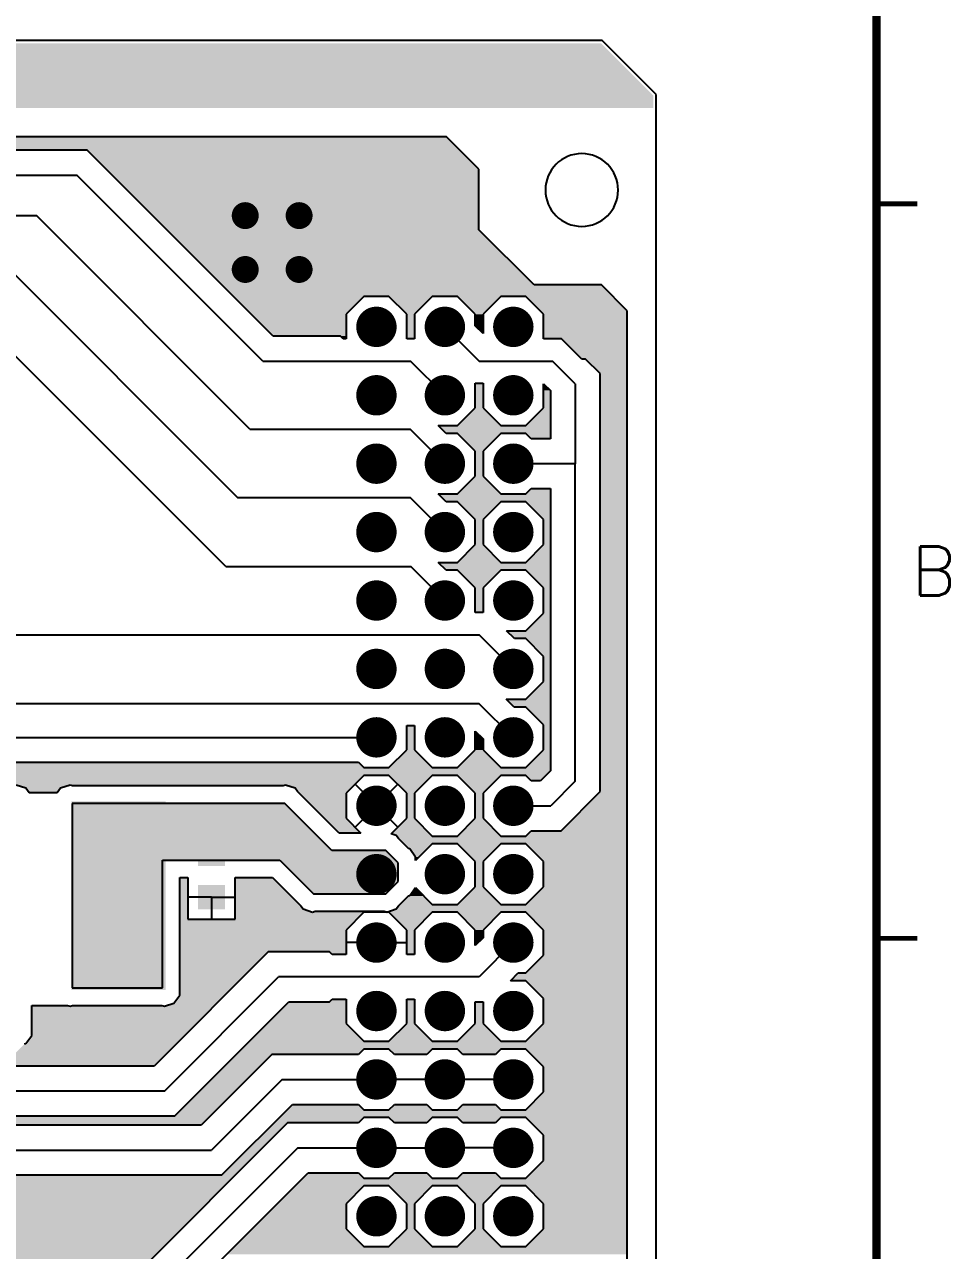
# Model space of a CAD drawing. Extents: x 295 to 953, y 10 to 290.
# Drawn here: x 829.8 to 886.4, y 175.9 to 251 of the extents above; entities that cross this region are included whole.
import ezdxf
from ezdxf.enums import TextEntityAlignment as Align

# ---------------------------------------------------------------- set-up
doc = ezdxf.new("R2010")
doc.units = 0
doc.header["$LTSCALE"] = 5
doc.header["$MEASUREMENT"] = 0
doc.layers.get('0').update_dxf_attribs({"linetype": 'CONTINUOUS', "lineweight": 25})
for name, color, linetype in [('L1-TOP_GBR', 7, 'CONTINUOUS'), ('문자', 4, 'CONTINUOUS'), ('테두리', 3, 'CONTINUOUS')]:
    doc.layers.add(name, color=color, linetype=linetype)
doc.styles.get("Standard").update_dxf_attribs({"font": 'simplex.shx'})

# ---------------------------------------------------------------- blocks, each defined once
blk = doc.blocks.new('C')
at = {"layer": '테두리'}
blk.add_line((405, 285), (405, 15), dxfattribs=at)
for points, const_width in [([(15, 285), (15, 15), (405, 15), (405, 285), (15, 285)], 0.5), ([(407.5, 240), (405, 240)], 0.3), ([(407.5, 195), (405, 195)], 0.3)]:
    blk.add_lwpolyline(points, dxfattribs=dict(at, const_width=const_width))
at = {"layer": '문자'}
blk.add_text('B', height=3, dxfattribs=at).set_placement((408.5, 217.5), align=Align.MIDDLE)

msp = doc.modelspace()

# ---------------------------------------------------------------- linework, layer by layer
for points, const_width in [([(842.903, 239.275, 1), (843.728, 239.275, 1)], 0.825), ([(846.203, 239.275, 1), (847.028, 239.275, 1)], 0.825), ([(842.903, 235.975, 1), (843.728, 235.975, 1)], 0.825), ([(846.203, 235.975, 1), (847.028, 235.975, 1)], 0.825), ([(850.732, 232.46, 1), (851.969, 232.46, 1)], 1.238), ([(854.923, 232.46, 1), (856.16, 232.46, 1)], 1.238), ([(859.114, 232.46, 1), (860.351, 232.46, 1)], 1.238), ([(850.732, 228.269, 1), (851.969, 228.269, 1)], 1.238), ([(854.923, 228.269, 1), (856.16, 228.269, 1)], 1.238), ([(859.114, 228.269, 1), (860.351, 228.269, 1)], 1.238), ([(850.732, 224.078, 1), (851.969, 224.078, 1)], 1.238), ([(854.923, 224.078, 1), (856.16, 224.078, 1)], 1.238), ([(859.114, 224.078, 1), (860.351, 224.078, 1)], 1.238), ([(850.732, 219.887, 1), (851.969, 219.887, 1)], 1.238), ([(854.923, 219.887, 1), (856.16, 219.887, 1)], 1.238), ([(859.114, 219.887, 1), (860.351, 219.887, 1)], 1.238), ([(850.732, 215.696, 1), (851.969, 215.696, 1)], 1.238), ([(854.923, 215.696, 1), (856.16, 215.696, 1)], 1.238), ([(859.114, 215.696, 1), (860.351, 215.696, 1)], 1.238), ([(850.732, 211.506, 1), (851.969, 211.506, 1)], 1.238), ([(854.923, 211.506, 1), (856.16, 211.506, 1)], 1.238), ([(859.114, 211.506, 1), (860.351, 211.506, 1)], 1.238), ([(850.732, 207.315, 1), (851.969, 207.315, 1)], 1.238), ([(854.923, 207.315, 1), (856.16, 207.315, 1)], 1.238), ([(859.114, 207.315, 1), (860.351, 207.315, 1)], 1.238), ([(850.732, 203.124, 1), (851.969, 203.124, 1)], 1.238), ([(854.923, 203.124, 1), (856.16, 203.124, 1)], 1.238), ([(859.114, 203.124, 1), (860.351, 203.124, 1)], 1.238), ([(850.732, 198.933, 1), (851.969, 198.933, 1)], 1.238), ([(854.923, 198.933, 1), (856.16, 198.933, 1)], 1.238), ([(859.114, 198.933, 1), (860.351, 198.933, 1)], 1.238), ([(850.732, 194.742, 1), (851.969, 194.742, 1)], 1.238), ([(854.923, 194.742, 1), (856.16, 194.742, 1)], 1.238), ([(859.114, 194.742, 1), (860.351, 194.742, 1)], 1.238), ([(850.732, 190.55, 1), (851.969, 190.55, 1)], 1.238), ([(854.923, 190.55, 1), (856.16, 190.55, 1)], 1.238), ([(859.114, 190.55, 1), (860.351, 190.55, 1)], 1.238), ([(850.732, 186.359, 1), (851.969, 186.359, 1)], 1.238), ([(854.923, 186.359, 1), (856.16, 186.359, 1)], 1.238), ([(859.114, 186.359, 1), (860.351, 186.359, 1)], 1.238), ([(850.732, 182.168, 1), (851.969, 182.168, 1)], 1.238), ([(854.923, 182.168, 1), (856.16, 182.168, 1)], 1.238), ([(859.114, 182.168, 1), (860.351, 182.168, 1)], 1.238), ([(850.732, 177.977, 1), (851.969, 177.977, 1)], 1.238), ([(854.923, 177.977, 1), (856.16, 177.977, 1)], 1.238), ([(859.114, 177.977, 1), (860.351, 177.977, 1)], 1.238)]:
    msp.add_lwpolyline(points, format="xyb", close=True, dxfattribs=dict(const_width=const_width))
for points in [[(838.448, 203.387), (838.448, 191.838), (832.673, 203.387), (832.673, 191.838)], [(842.078, 200.912), (842.078, 199.428), (840.428, 200.912), (840.428, 199.428)], [(842.078, 198.273), (842.078, 196.787), (840.428, 198.273), (840.428, 196.787)]]:
    msp.add_solid(points)
at = {"layer": 'L1-TOP_GBR'}
for p, q in [((865.178, 250), (505.478, 250)), ((868.478, 246.7), (865.178, 250)), ((868.478, 88.3), (868.478, 246.7)), ((868.478, 88.3), (868.478, 246.7)), ((855.639, 244.101), (520.379, 244.101)), ((857.629, 242.111), (855.639, 244.101)), ((833.635, 243.276), (553.364, 243.276)), ((845.019, 231.891), (833.635, 243.276)), ((857.629, 238.399), (857.629, 242.111)), ((553.996, 241.75), (833.003, 241.75)), ((844.388, 230.365), (833.003, 241.75)), ((557.156, 239.275), (830.528, 239.275)), ((843.604, 226.199), (830.528, 239.275)), ((861.001, 235.026), (857.629, 238.399)), ((828.053, 236.8), (842.861, 221.991)), ((842.119, 217.784), (825.578, 234.325)), ((850.582, 234.317), (849.494, 233.229)), ((852.119, 234.317), (850.582, 234.317)), ((853.207, 233.229), (852.119, 234.317)), ((854.773, 234.317), (853.685, 233.229)), ((856.31, 234.317), (854.773, 234.317)), ((857.398, 233.229), (856.31, 234.317)), ((858.964, 234.317), (857.876, 233.229)), ((860.501, 234.317), (858.964, 234.317)), ((861.589, 233.229), (860.501, 234.317)), ((865.126, 235.026), (861.001, 235.026)), ((866.704, 233.449), (865.126, 235.026)), ((849.494, 233.229), (849.494, 231.726)), ((853.207, 231.726), (853.207, 233.229)), ((853.685, 233.229), (853.685, 231.726)), ((857.398, 232.53), (857.398, 233.229)), ((857.876, 233.229), (857.876, 232.051)), ((861.589, 231.726), (861.589, 233.229)), ((866.704, 97.893), (866.704, 233.449)), ((855.542, 232.46), (857.637, 230.365)), ((857.876, 232.051), (857.398, 232.53)), ((849.143, 231.891), (845.019, 231.891)), ((849.308, 231.726), (849.143, 231.891)), ((849.494, 231.726), (849.308, 231.726)), ((853.685, 231.726), (853.207, 231.726)), ((862.689, 231.726), (861.589, 231.726)), ((863.927, 230.489), (862.689, 231.726)), ((844.388, 230.365), (848.511, 230.365)), ((848.511, 230.365), (853.446, 230.365)), ((855.542, 228.269), (853.446, 230.365)), ((857.637, 230.365), (862.125, 230.365)), ((863.528, 228.963), (862.125, 230.365)), ((864.159, 230.489), (863.927, 230.489)), ((865.054, 229.594), (864.159, 230.489)), ((865.054, 203.993), (865.054, 229.594)), ((857.398, 229.004), (857.876, 229.004)), ((857.398, 227.501), (857.398, 229.004)), ((857.876, 229.004), (857.876, 227.501)), ((861.589, 228.976), (862.001, 228.563)), ((861.589, 227.501), (861.589, 228.976)), ((862.001, 228.563), (862.001, 225.605)), ((863.528, 228.963), (863.528, 224.078)), ((856.31, 226.413), (857.398, 227.501)), ((857.876, 227.501), (858.964, 226.413)), ((860.501, 226.413), (861.589, 227.501)), ((843.604, 226.199), (848.511, 226.199)), ((848.511, 226.199), (853.421, 226.199)), ((855.542, 224.078), (853.421, 226.199)), ((855.132, 226.413), (856.31, 226.413)), ((855.611, 225.935), (855.132, 226.413)), ((858.964, 226.413), (860.501, 226.413)), ((856.31, 225.935), (855.611, 225.935)), ((857.398, 224.847), (856.31, 225.935)), ((858.964, 225.935), (857.876, 224.847)), ((860.501, 225.935), (858.964, 225.935)), ((860.831, 225.605), (860.501, 225.935)), ((862.001, 225.605), (860.831, 225.605)), ((857.398, 223.31), (857.398, 224.847)), ((857.876, 224.847), (857.876, 223.31)), ((863.528, 224.078), (859.733, 224.078)), ((863.528, 204.625), (863.528, 224.078)), ((856.31, 222.222), (857.398, 223.31)), ((857.876, 223.31), (858.964, 222.222)), ((860.501, 222.222), (860.831, 222.552)), ((860.831, 222.552), (862.001, 222.552)), ((862.001, 222.552), (862.001, 205.257)), ((848.511, 221.991), (842.861, 221.991)), ((853.438, 221.991), (848.511, 221.991)), ((855.542, 219.887), (853.438, 221.991)), ((855.132, 222.222), (856.31, 222.222)), ((855.611, 221.744), (855.132, 222.222)), ((856.31, 221.744), (855.611, 221.744)), ((857.398, 220.656), (856.31, 221.744)), ((858.964, 221.744), (857.876, 220.656)), ((858.964, 222.222), (860.501, 222.222)), ((860.501, 221.744), (858.964, 221.744)), ((861.589, 220.656), (860.501, 221.744)), ((857.398, 219.119), (857.398, 220.656)), ((857.876, 220.656), (857.876, 219.119)), ((861.589, 219.119), (861.589, 220.656)), ((856.31, 218.031), (857.398, 219.119)), ((857.876, 219.119), (858.964, 218.031)), ((860.501, 218.031), (861.589, 219.119)), ((855.132, 218.031), (856.31, 218.031)), ((855.611, 217.553), (855.132, 218.031)), ((858.964, 218.031), (860.501, 218.031)), ((842.119, 217.784), (848.511, 217.784)), ((848.511, 217.784), (853.454, 217.784)), ((855.542, 215.696), (853.454, 217.784)), ((856.31, 217.553), (855.611, 217.553)), ((857.398, 216.465), (856.31, 217.553)), ((858.964, 217.553), (857.876, 216.465)), ((860.501, 217.553), (858.964, 217.553)), ((861.589, 216.465), (860.501, 217.553)), ((857.398, 214.962), (857.398, 216.465)), ((857.876, 216.465), (857.876, 214.962)), ((861.589, 214.928), (861.589, 216.465)), ((857.876, 214.962), (857.398, 214.962)), ((860.501, 213.84), (861.589, 214.928)), ((818.879, 213.601), (848.511, 213.601)), ((848.511, 213.601), (857.637, 213.601)), ((859.733, 211.506), (857.637, 213.601)), ((859.323, 213.84), (860.501, 213.84)), ((859.802, 213.362), (859.323, 213.84)), ((860.501, 213.362), (859.802, 213.362)), ((861.589, 212.274), (860.501, 213.362)), ((861.589, 210.737), (861.589, 212.274)), ((860.501, 209.649), (861.589, 210.737)), ((859.302, 209.649), (860.501, 209.649)), ((859.787, 209.171), (859.302, 209.649)), ((818.796, 209.393), (848.511, 209.393)), ((848.511, 209.393), (857.621, 209.393)), ((859.733, 207.315), (857.621, 209.393)), ((860.501, 209.171), (859.787, 209.171)), ((861.589, 208.083), (860.501, 209.171)), ((853.207, 208.032), (853.685, 208.032)), ((853.207, 206.546), (853.207, 208.032)), ((853.685, 208.032), (853.685, 206.546)), ((861.589, 206.546), (861.589, 208.083)), ((821.453, 207.315), (851.351, 207.315)), ((857.398, 207.702), (857.876, 207.232)), ((857.398, 206.546), (857.398, 207.702)), ((852.119, 205.458), (853.207, 206.546)), ((853.685, 206.546), (854.773, 205.458)), ((856.31, 205.458), (857.398, 206.546)), ((857.876, 207.232), (857.876, 206.546)), ((857.876, 206.546), (858.964, 205.458)), ((860.501, 205.458), (861.589, 206.546)), ((822.085, 205.788), (850.252, 205.788)), ((850.252, 205.788), (850.582, 205.458)), ((850.582, 205.458), (852.119, 205.458)), ((854.773, 205.458), (856.31, 205.458)), ((858.964, 205.458), (860.501, 205.458)), ((862.001, 205.257), (861.394, 204.65)), ((829.876, 204.194), (829.29, 204.386)), ((832.59, 204.386), (832.004, 204.194)), ((832.74, 204.336), (832.59, 204.386)), ((845.64, 204.336), (832.74, 204.336)), ((845.79, 204.386), (845.64, 204.336)), ((846.376, 204.194), (845.79, 204.386)), ((850.582, 204.98), (849.494, 203.892)), ((851.351, 203.124), (850.039, 204.437)), ((852.119, 204.98), (850.582, 204.98)), ((851.351, 203.124), (852.664, 204.437)), ((853.207, 203.892), (852.119, 204.98)), ((854.773, 204.98), (853.685, 203.892)), ((856.31, 204.98), (854.773, 204.98)), ((857.398, 203.892), (856.31, 204.98)), ((858.964, 204.98), (857.876, 203.892)), ((860.501, 204.98), (858.964, 204.98)), ((860.831, 204.65), (860.501, 204.98)), ((861.394, 204.65), (860.831, 204.65)), ((863.528, 204.625), (862.026, 203.124)), ((830.074, 203.924), (829.876, 204.194)), ((831.806, 203.924), (830.074, 203.924)), ((832.004, 204.194), (831.806, 203.924)), ((846.514, 204.006), (846.376, 204.194)), ((849.07, 201.449), (846.514, 204.006)), ((849.494, 203.892), (849.494, 202.355)), ((853.207, 202.355), (853.207, 203.892)), ((853.685, 203.892), (853.685, 202.355)), ((857.398, 202.355), (857.398, 203.892)), ((857.876, 203.892), (857.876, 202.355)), ((862.658, 201.597), (865.054, 203.993)), ((832.714, 203.264), (832.714, 191.961)), ((845.739, 203.264), (832.714, 203.264)), ((848.626, 200.376), (845.739, 203.264)), ((851.351, 203.124), (850.039, 201.812)), ((851.351, 203.124), (852.664, 201.812)), ((859.733, 203.124), (862.026, 203.124)), ((849.494, 202.355), (850.4, 201.449)), ((852.258, 201.406), (853.207, 202.355)), ((853.685, 202.355), (854.773, 201.267)), ((856.31, 201.267), (857.398, 202.355)), ((857.876, 202.355), (858.964, 201.267)), ((850.4, 201.449), (849.07, 201.449)), ((852.563, 201.307), (852.258, 201.406)), ((852.702, 201.119), (852.563, 201.307)), ((854.773, 201.267), (856.31, 201.267)), ((858.964, 201.267), (860.501, 201.267)), ((860.501, 201.267), (860.831, 201.597)), ((860.831, 201.597), (862.658, 201.597)), ((853.312, 200.507), (852.702, 201.119)), ((854.773, 200.789), (853.751, 199.767)), ((856.31, 200.789), (854.773, 200.789)), ((857.398, 199.701), (856.31, 200.789)), ((858.964, 200.789), (857.876, 199.701)), ((860.501, 200.789), (858.964, 200.789)), ((861.589, 199.701), (860.501, 200.789)), ((838.241, 199.799), (845.429, 199.799)), ((838.241, 191.961), (838.241, 199.799)), ((845.429, 199.799), (847.491, 197.736)), ((851.926, 200.376), (848.626, 200.376)), ((852.679, 199.624), (851.926, 200.376)), ((853.388, 200.482), (853.312, 200.507)), ((853.751, 199.984), (853.388, 200.482)), ((853.751, 199.767), (853.751, 199.984)), ((852.679, 198.489), (852.679, 199.624)), ((857.398, 198.164), (857.398, 199.701)), ((857.876, 199.701), (857.876, 198.164)), ((861.589, 198.164), (861.589, 199.701)), ((839.314, 198.726), (839.809, 198.726)), ((839.314, 191.529), (839.314, 198.726)), ((839.809, 198.726), (839.809, 196.169)), ((842.696, 198.726), (844.985, 198.726)), ((842.696, 196.169), (842.696, 198.726)), ((844.985, 198.726), (846.717, 196.994)), ((851.926, 197.736), (852.679, 198.489)), ((841.253, 197.53), (839.809, 197.53)), ((841.253, 197.53), (841.253, 196.169)), ((841.253, 197.53), (842.696, 197.53)), ((847.491, 197.736), (851.926, 197.736)), ((852.702, 196.994), (853.312, 197.606)), ((853.312, 197.606), (853.388, 197.631)), ((853.388, 197.631), (853.738, 198.111)), ((853.738, 198.111), (854.773, 197.076)), ((856.31, 197.076), (857.398, 198.164)), ((857.876, 198.164), (858.964, 197.076)), ((860.501, 197.076), (861.589, 198.164)), ((846.717, 196.994), (846.854, 196.806)), ((846.854, 196.806), (847.44, 196.614)), ((851.978, 196.614), (852.563, 196.806)), ((852.563, 196.806), (852.702, 196.994)), ((854.773, 197.076), (856.31, 197.076)), ((858.964, 197.076), (860.501, 197.076)), ((839.809, 196.169), (842.696, 196.169)), ((847.44, 196.614), (847.59, 196.664)), ((847.59, 196.664), (851.827, 196.664)), ((850.582, 196.598), (849.494, 195.51)), ((852.119, 196.598), (850.582, 196.598)), ((851.827, 196.664), (851.978, 196.614)), ((853.207, 195.51), (852.119, 196.598)), ((854.773, 196.598), (853.685, 195.51)), ((856.31, 196.598), (854.773, 196.598)), ((857.398, 195.51), (856.31, 196.598)), ((858.964, 196.598), (857.876, 195.51)), ((860.501, 196.598), (858.964, 196.598)), ((861.589, 195.51), (860.501, 196.598)), ((849.494, 195.51), (849.494, 194.007)), ((853.207, 194.007), (853.207, 195.51)), ((853.685, 195.51), (853.685, 194.007)), ((857.398, 194.565), (857.398, 195.51)), ((857.876, 195.51), (857.876, 195.043)), ((861.589, 193.973), (861.589, 195.51)), ((851.351, 194.742), (849.494, 194.742)), ((851.351, 194.742), (853.207, 194.742)), ((857.876, 195.043), (857.398, 194.565)), ((859.733, 194.742), (857.637, 192.646)), ((844.729, 194.172), (837.733, 187.176)), ((848.484, 194.172), (844.729, 194.172)), ((848.649, 194.007), (848.484, 194.172)), ((849.494, 194.007), (848.649, 194.007)), ((853.685, 194.007), (853.207, 194.007)), ((860.501, 192.885), (861.589, 193.973)), ((838.365, 185.65), (845.361, 192.646)), ((847.853, 192.646), (845.361, 192.646)), ((857.637, 192.646), (847.853, 192.646)), ((859.556, 192.407), (860.035, 192.885)), ((860.501, 192.407), (859.556, 192.407)), ((860.035, 192.885), (860.501, 192.885)), ((861.589, 191.319), (860.501, 192.407)), ((832.714, 191.961), (838.241, 191.961)), ((838.951, 191.031), (839.314, 191.529)), ((830.239, 190.889), (832.44, 190.889)), ((830.239, 189.054), (830.239, 190.889)), ((832.44, 190.889), (832.59, 190.839)), ((832.59, 190.839), (832.74, 190.889)), ((832.74, 190.889), (838.215, 190.889)), ((838.215, 190.889), (838.365, 190.839)), ((838.365, 190.839), (838.951, 191.031)), ((838.997, 184.124), (845.993, 191.12)), ((845.993, 191.12), (848.484, 191.12)), ((848.484, 191.12), (848.649, 191.285)), ((848.649, 191.285), (849.494, 191.285)), ((849.494, 191.285), (849.494, 189.782)), ((853.207, 191.285), (853.685, 191.285)), ((853.207, 189.782), (853.207, 191.285)), ((853.685, 191.285), (853.685, 189.782)), ((857.398, 191.12), (857.876, 191.12)), ((857.398, 189.782), (857.398, 191.12)), ((857.876, 191.12), (857.876, 189.782)), ((861.589, 189.782), (861.589, 191.319)), ((849.494, 189.782), (850.582, 188.694)), ((852.119, 188.694), (853.207, 189.782)), ((853.685, 189.782), (854.773, 188.694)), ((856.31, 188.694), (857.398, 189.782)), ((857.876, 189.782), (858.964, 188.694)), ((860.501, 188.694), (861.589, 189.782)), ((829.8, 188.531), (829.876, 188.556)), ((829.876, 188.556), (830.239, 189.054)), ((850.582, 188.694), (852.119, 188.694)), ((854.773, 188.694), (856.31, 188.694)), ((858.964, 188.694), (860.501, 188.694)), ((844.944, 187.886), (840.621, 183.563)), ((850.252, 187.886), (844.944, 187.886)), ((850.582, 188.216), (850.252, 187.886)), ((852.119, 188.216), (850.582, 188.216)), ((852.449, 187.886), (852.119, 188.216)), ((854.443, 187.886), (852.449, 187.886)), ((854.773, 188.216), (854.443, 187.886)), ((856.31, 188.216), (854.773, 188.216)), ((856.64, 187.886), (856.31, 188.216)), ((858.634, 187.886), (856.64, 187.886)), ((858.964, 188.216), (858.634, 187.886)), ((860.501, 188.216), (858.964, 188.216)), ((861.589, 187.128), (860.501, 188.216)), ((837.733, 187.176), (789.471, 187.176)), ((861.589, 185.591), (861.589, 187.128)), ((845.576, 186.359), (841.253, 182.036)), ((845.576, 186.359), (851.351, 186.359)), ((855.542, 186.359), (851.351, 186.359)), ((859.733, 186.359), (855.542, 186.359)), ((838.365, 185.65), (790.103, 185.65)), ((860.501, 184.503), (861.589, 185.591)), ((841.885, 180.51), (846.208, 184.833)), ((846.208, 184.833), (850.252, 184.833)), ((850.252, 184.833), (850.582, 184.503)), ((852.119, 184.503), (852.449, 184.833)), ((852.449, 184.833), (854.443, 184.833)), ((854.443, 184.833), (854.773, 184.503)), ((856.31, 184.503), (856.64, 184.833)), ((856.64, 184.833), (858.634, 184.833)), ((858.634, 184.833), (858.964, 184.503)), ((790.735, 184.124), (838.997, 184.124)), ((850.582, 184.025), (850.252, 183.695)), ((850.582, 184.503), (852.119, 184.503)), ((852.119, 184.025), (850.582, 184.025)), ((852.449, 183.695), (852.119, 184.025)), ((854.773, 184.025), (854.443, 183.695)), ((854.773, 184.503), (856.31, 184.503)), ((856.31, 184.025), (854.773, 184.025)), ((856.64, 183.695), (856.31, 184.025)), ((858.964, 184.025), (858.634, 183.695)), ((858.964, 184.503), (860.501, 184.503)), ((860.501, 184.025), (858.964, 184.025)), ((861.589, 182.937), (860.501, 184.025)), ((840.621, 183.563), (828.161, 183.563)), ((845.901, 183.695), (833.196, 170.99)), ((850.252, 183.695), (845.901, 183.695)), ((854.443, 183.695), (852.449, 183.695)), ((858.634, 183.695), (856.64, 183.695)), ((861.589, 181.4), (861.589, 182.937)), ((827.063, 182.036), (841.253, 182.036)), ((846.533, 182.168), (833.828, 169.464)), ((846.533, 182.168), (851.351, 182.168)), ((851.351, 182.168), (855.542, 182.168)), ((859.733, 182.168), (855.542, 182.168)), ((860.501, 180.312), (861.589, 181.4)), ((828.161, 180.51), (841.885, 180.51)), ((834.46, 167.937), (847.165, 180.642)), ((847.165, 180.642), (850.252, 180.642)), ((850.252, 180.642), (850.582, 180.312)), ((850.582, 180.312), (852.119, 180.312)), ((852.119, 180.312), (852.449, 180.642)), ((852.449, 180.642), (854.443, 180.642)), ((854.443, 180.642), (854.773, 180.312)), ((854.773, 180.312), (856.31, 180.312)), ((856.31, 180.312), (856.64, 180.642)), ((856.64, 180.642), (858.634, 180.642)), ((858.634, 180.642), (858.964, 180.312)), ((858.964, 180.312), (860.501, 180.312)), ((850.582, 179.834), (849.494, 178.746)), ((852.119, 179.834), (850.582, 179.834)), ((853.207, 178.746), (852.119, 179.834)), ((854.773, 179.834), (853.685, 178.746)), ((856.31, 179.834), (854.773, 179.834)), ((857.398, 178.746), (856.31, 179.834)), ((858.964, 179.834), (857.876, 178.746)), ((860.501, 179.834), (858.964, 179.834)), ((861.589, 178.746), (860.501, 179.834)), ((849.494, 178.746), (849.494, 177.209)), ((853.207, 177.209), (853.207, 178.746)), ((853.685, 178.746), (853.685, 177.209)), ((857.398, 177.209), (857.398, 178.746)), ((857.876, 178.746), (857.876, 177.209)), ((861.589, 177.209), (861.589, 178.746)), ((849.494, 177.209), (850.582, 176.121)), ((852.119, 176.121), (853.207, 177.209)), ((853.685, 177.209), (854.773, 176.121)), ((856.31, 176.121), (857.398, 177.209)), ((857.876, 177.209), (858.964, 176.121)), ((860.501, 176.121), (861.589, 177.209)), ((850.582, 176.121), (852.119, 176.121)), ((854.773, 176.121), (856.31, 176.121)), ((858.964, 176.121), (860.501, 176.121))]:
    msp.add_line(p, q, dxfattribs=at)
for radius, start, end in [(2.227, 0, 180), (2.228, 180, 0)]:
    msp.add_arc((863.924, 240.843), radius, start, end, dxfattribs=at)
for points in [[(505.643, 246.617), (505.643, 249.835), (868.313, 246.617), (865.095, 249.835)], [(505.643, 249.835), (505.643, 249.835), (865.095, 249.835), (505.643, 249.835)], [(505.643, 245.875), (505.643, 246.617), (868.313, 245.875), (868.313, 246.617)], [(505.643, 245.875), (505.643, 245.875), (517.853, 245.875), (868.313, 245.875)], [(519.851, 243.573), (520.379, 244.101), (856.167, 243.573), (855.639, 244.101)], [(520.379, 244.101), (520.379, 244.101), (833.635, 244.101), (520.379, 244.101)], [(519.626, 243.349), (519.851, 243.573), (856.391, 243.349), (856.167, 243.573)], [(519.626, 243.276), (519.626, 243.349), (856.464, 243.276), (856.391, 243.349)], [(519.626, 243.276), (519.626, 243.276), (553.364, 243.276), (833.635, 243.276)], [(834.799, 242.111), (833.635, 243.276), (857.629, 242.111), (856.464, 243.276)], [(838.512, 238.399), (834.799, 242.111), (857.629, 238.399), (857.629, 242.111)], [(841.885, 235.026), (838.512, 238.399), (861.001, 235.026), (857.629, 238.399)], [(842.594, 234.317), (841.885, 235.026), (865.836, 234.317), (865.126, 235.026)], [(841.885, 235.026), (841.885, 235.026), (865.126, 235.026), (861.001, 235.026)], [(843.681, 233.229), (842.594, 234.317), (849.494, 233.229), (850.582, 234.317)], [(842.594, 234.317), (842.594, 234.317), (850.582, 234.317), (852.119, 234.317)], [(853.207, 233.229), (852.119, 234.317), (853.685, 233.229), (854.773, 234.317)], [(852.119, 234.317), (852.119, 234.317), (854.773, 234.317), (856.31, 234.317)], [(857.398, 233.229), (856.31, 234.317), (857.876, 233.229), (858.964, 234.317)], [(856.31, 234.317), (856.31, 234.317), (858.964, 234.317), (860.501, 234.317)], [(861.369, 233.449), (860.501, 234.317), (866.704, 233.449), (865.836, 234.317)], [(845.019, 231.891), (843.681, 233.229), (849.494, 231.891), (849.494, 233.229)], [(853.207, 231.726), (853.207, 233.229), (853.685, 231.726), (853.685, 233.229)], [(857.398, 232.53), (857.398, 233.229), (857.876, 232.53), (857.876, 233.229)], [(861.589, 233.229), (861.369, 233.449), (866.704, 233.229), (866.704, 233.449)], [(861.589, 231.726), (861.589, 233.229), (866.704, 231.726), (866.704, 233.229)], [(857.876, 232.051), (857.398, 232.53), (857.876, 232.051), (857.876, 232.53)], [(849.308, 231.726), (849.143, 231.891), (849.494, 231.726), (849.494, 231.891)], [(863.927, 230.489), (862.689, 231.726), (866.704, 230.489), (866.704, 231.726)], [(865.054, 229.594), (864.159, 230.489), (866.704, 229.594), (866.704, 230.489)], [(865.054, 203.993), (865.054, 229.594), (866.704, 203.993), (866.704, 229.594)], [(857.398, 227.501), (857.398, 229.004), (857.876, 227.501), (857.876, 229.004)], [(857.398, 229.004), (857.398, 229.004), (857.876, 229.004), (857.398, 229.004)], [(861.589, 228.563), (861.589, 228.976), (862.001, 228.563), (861.589, 228.976)], [(861.589, 227.501), (861.589, 228.563), (862.001, 227.501), (862.001, 228.563)], [(856.31, 226.413), (857.398, 227.501), (858.964, 226.413), (857.876, 227.501)], [(860.501, 226.413), (861.589, 227.501), (862.001, 226.413), (862.001, 227.501)], [(855.611, 225.935), (855.132, 226.413), (862.001, 225.935), (862.001, 226.413)], [(857.398, 224.847), (856.31, 225.935), (857.876, 224.847), (858.964, 225.935)], [(856.31, 225.935), (856.31, 225.935), (858.964, 225.935), (860.501, 225.935)], [(860.831, 225.605), (860.501, 225.935), (862.001, 225.605), (862.001, 225.935)], [(857.398, 223.31), (857.398, 224.847), (857.876, 223.31), (857.876, 224.847)], [(856.31, 222.222), (857.398, 223.31), (858.964, 222.222), (857.876, 223.31)], [(860.502, 222.222), (860.831, 222.552), (862.001, 222.222), (862.001, 222.552)], [(860.831, 222.552), (860.831, 222.552), (862.001, 222.552), (860.831, 222.552)], [(855.611, 221.744), (855.132, 222.222), (862.001, 221.744), (862.001, 222.222)], [(855.132, 222.222), (855.132, 222.222), (860.502, 222.222), (858.964, 222.222)], [(857.398, 220.656), (856.31, 221.744), (857.876, 220.656), (858.964, 221.744)], [(856.31, 221.744), (856.31, 221.744), (858.964, 221.744), (860.501, 221.744)], [(861.589, 220.656), (860.501, 221.744), (862.001, 220.656), (862.001, 221.744)], [(857.398, 219.119), (857.398, 220.656), (857.876, 219.119), (857.876, 220.656)], [(861.589, 219.119), (861.589, 220.656), (862.001, 219.119), (862.001, 220.656)], [(856.31, 218.031), (857.398, 219.119), (858.964, 218.031), (857.876, 219.119)], [(860.501, 218.031), (861.589, 219.119), (862.001, 218.031), (862.001, 219.119)], [(855.611, 217.553), (855.132, 218.031), (862.001, 217.553), (862.001, 218.031)], [(857.398, 216.465), (856.31, 217.553), (857.876, 216.465), (858.964, 217.553)], [(856.31, 217.553), (856.31, 217.553), (858.964, 217.553), (860.501, 217.553)], [(861.589, 216.465), (860.501, 217.553), (862.001, 216.465), (862.001, 217.553)], [(857.398, 214.962), (857.398, 216.465), (857.876, 214.962), (857.876, 216.465)], [(861.589, 214.928), (861.589, 216.465), (862.001, 214.928), (862.001, 216.465)], [(860.501, 213.84), (861.589, 214.928), (862.001, 213.84), (862.001, 214.928)], [(859.802, 213.362), (859.323, 213.84), (862.001, 213.362), (862.001, 213.84)], [(861.589, 212.274), (860.501, 213.362), (862.001, 212.274), (862.001, 213.362)], [(861.589, 210.737), (861.589, 212.274), (862.001, 210.737), (862.001, 212.274)], [(860.501, 209.649), (861.589, 210.737), (862.001, 209.649), (862.001, 210.737)], [(859.787, 209.171), (859.302, 209.649), (862.001, 209.171), (862.001, 209.649)], [(861.589, 208.083), (860.501, 209.171), (862.001, 208.083), (862.001, 209.171)], [(853.207, 206.546), (853.207, 208.032), (853.685, 206.546), (853.685, 208.032)], [(853.207, 208.032), (853.207, 208.032), (853.685, 208.032), (853.207, 208.032)], [(861.589, 206.546), (861.589, 208.083), (862.001, 206.546), (862.001, 208.083)], [(857.398, 207.232), (857.398, 207.702), (857.876, 207.232), (857.398, 207.702)], [(852.12, 205.458), (853.207, 206.546), (854.773, 205.458), (853.685, 206.546)], [(856.311, 205.458), (857.398, 206.546), (858.964, 205.458), (857.876, 206.546)], [(857.398, 206.546), (857.398, 207.232), (857.876, 206.546), (857.876, 207.232)], [(860.501, 205.458), (861.589, 206.546), (862.001, 205.458), (862.001, 206.546)], [(821.87, 205.574), (822.085, 205.788), (850.466, 205.574), (850.252, 205.788)], [(822.085, 205.788), (822.085, 205.788), (850.252, 205.788), (822.085, 205.788)], [(804.578, 204.98), (804.855, 205.257), (861.724, 204.98), (862.001, 205.257)], [(804.855, 205.257), (805.056, 205.458), (862.001, 205.257), (862.001, 205.458)], [(805.056, 205.458), (805.057, 205.458), (852.12, 205.458), (850.582, 205.458)], [(805.057, 205.458), (805.172, 205.574), (850.582, 205.458), (850.466, 205.574)], [(852.12, 205.458), (852.12, 205.458), (856.311, 205.458), (854.773, 205.458)], [(803.984, 204.386), (804.578, 204.98), (849.988, 204.386), (850.582, 204.98)], [(804.578, 204.98), (804.578, 204.98), (850.582, 204.98), (852.119, 204.98)], [(829.876, 204.194), (829.29, 204.386), (832.004, 204.194), (832.59, 204.386)], [(832.74, 204.336), (832.59, 204.386), (845.64, 204.336), (845.79, 204.386)], [(846.376, 204.194), (845.79, 204.386), (849.796, 204.194), (849.988, 204.386)], [(853.207, 203.892), (852.119, 204.98), (853.685, 203.892), (854.773, 204.98)], [(852.119, 204.98), (852.119, 204.98), (854.773, 204.98), (856.31, 204.98)], [(857.398, 203.892), (856.31, 204.98), (857.876, 203.892), (858.964, 204.98)], [(856.31, 204.98), (856.31, 204.98), (858.964, 204.98), (860.501, 204.98)], [(860.831, 204.65), (860.501, 204.98), (861.394, 204.65), (861.724, 204.98)], [(830.074, 203.924), (829.876, 204.194), (831.806, 203.924), (832.004, 204.194)], [(846.514, 204.006), (846.376, 204.194), (849.608, 204.006), (849.796, 204.194)], [(846.628, 203.892), (846.514, 204.006), (849.494, 203.892), (849.608, 204.006)], [(848.165, 202.355), (846.628, 203.892), (849.494, 202.355), (849.494, 203.892)], [(853.207, 202.355), (853.207, 203.892), (853.685, 202.355), (853.685, 203.892)], [(857.398, 202.355), (857.398, 203.892), (857.876, 202.355), (857.876, 203.892)], [(862.658, 201.597), (865.054, 203.993), (866.704, 201.597), (866.704, 203.993)], [(832.714, 200.376), (832.714, 203.264), (848.626, 200.376), (845.739, 203.264)], [(832.714, 203.264), (832.714, 203.264), (845.739, 203.264), (832.714, 203.264)], [(849.07, 201.449), (848.165, 202.355), (850.4, 201.449), (849.494, 202.355)], [(852.258, 201.406), (853.207, 202.355), (854.634, 201.406), (853.685, 202.355)], [(856.31, 201.267), (857.398, 202.355), (858.964, 201.267), (857.876, 202.355)], [(852.563, 201.307), (852.258, 201.406), (854.733, 201.307), (854.634, 201.406)], [(852.592, 201.267), (852.563, 201.307), (854.773, 201.267), (854.733, 201.307)], [(852.702, 201.119), (852.592, 201.267), (866.704, 201.119), (866.704, 201.267)], [(852.592, 201.267), (852.592, 201.267), (860.502, 201.267), (858.964, 201.267)], [(860.502, 201.267), (860.831, 201.597), (866.704, 201.267), (866.704, 201.597)], [(853.031, 200.789), (852.702, 201.119), (866.704, 200.789), (866.704, 201.119)], [(853.312, 200.507), (853.031, 200.789), (854.49, 200.507), (854.773, 200.789)], [(853.031, 200.789), (853.031, 200.789), (854.773, 200.789), (856.31, 200.789)], [(857.398, 199.701), (856.31, 200.789), (857.876, 199.701), (858.964, 200.789)], [(856.31, 200.789), (856.31, 200.789), (858.964, 200.789), (860.501, 200.789)], [(861.589, 199.701), (860.501, 200.789), (866.704, 199.701), (866.704, 200.789)], [(832.714, 199.799), (832.714, 200.376), (852.504, 199.799), (851.926, 200.376)], [(832.714, 200.376), (832.714, 200.376), (851.926, 200.376), (848.626, 200.376)], [(832.714, 191.961), (832.714, 199.799), (838.241, 191.961), (838.241, 199.799)], [(832.714, 199.799), (832.714, 199.799), (838.241, 199.799), (845.429, 199.799)], [(845.604, 199.624), (845.429, 199.799), (852.679, 199.624), (852.504, 199.799)], [(853.388, 200.482), (853.312, 200.507), (854.466, 200.482), (854.49, 200.507)], [(853.751, 199.984), (853.388, 200.482), (853.967, 199.984), (854.466, 200.482)], [(853.751, 199.767), (853.751, 199.984), (853.751, 199.767), (853.967, 199.984)], [(846.739, 198.489), (845.604, 199.624), (852.679, 198.489), (852.679, 199.624)], [(857.398, 198.164), (857.398, 199.701), (857.876, 198.164), (857.876, 199.701)], [(861.589, 198.164), (861.589, 199.701), (866.704, 198.164), (866.704, 199.701)], [(839.314, 196.169), (839.314, 198.726), (839.809, 196.169), (839.809, 198.726)], [(839.314, 198.726), (839.314, 198.726), (839.809, 198.726), (839.314, 198.726)], [(842.696, 196.994), (842.696, 198.726), (846.717, 196.994), (844.985, 198.726)], [(842.696, 198.726), (842.696, 198.726), (844.985, 198.726), (842.696, 198.726)], [(847.491, 197.736), (846.739, 198.489), (851.926, 197.736), (852.679, 198.489)], [(852.784, 197.076), (853.312, 197.606), (854.773, 197.076), (854.243, 197.606)], [(853.312, 197.606), (853.388, 197.631), (854.243, 197.606), (854.218, 197.631)], [(853.388, 197.631), (853.738, 198.111), (854.218, 197.631), (853.738, 198.111)], [(856.31, 197.076), (857.398, 198.164), (858.964, 197.076), (857.876, 198.164)], [(860.501, 197.076), (861.589, 198.164), (866.704, 197.076), (866.704, 198.164)], [(842.696, 196.806), (842.696, 196.994), (846.854, 196.806), (846.717, 196.994)], [(842.696, 196.614), (842.696, 196.806), (847.44, 196.614), (846.854, 196.806)], [(851.978, 196.614), (852.563, 196.806), (866.704, 196.614), (866.704, 196.806)], [(852.563, 196.806), (852.702, 196.994), (866.704, 196.806), (866.704, 196.994)], [(852.702, 196.994), (852.784, 197.076), (866.704, 196.994), (866.704, 197.076)], [(839.314, 195.51), (839.314, 196.169), (849.494, 195.51), (850.153, 196.169)], [(842.696, 196.598), (842.696, 196.614), (866.704, 196.598), (866.704, 196.614)], [(842.696, 196.169), (842.696, 196.598), (850.153, 196.169), (850.582, 196.598)], [(842.696, 196.598), (842.696, 196.598), (850.582, 196.598), (852.119, 196.598)], [(847.44, 196.614), (847.59, 196.664), (851.978, 196.614), (851.827, 196.664)], [(847.59, 196.664), (847.59, 196.664), (851.827, 196.664), (847.59, 196.664)], [(853.207, 195.51), (852.119, 196.598), (853.685, 195.51), (854.773, 196.598)], [(852.119, 196.598), (852.119, 196.598), (854.773, 196.598), (856.31, 196.598)], [(857.398, 195.51), (856.31, 196.598), (857.876, 195.51), (858.964, 196.598)], [(856.31, 196.598), (856.31, 196.598), (858.964, 196.598), (860.501, 196.598)], [(861.589, 195.51), (860.501, 196.598), (866.704, 195.51), (866.704, 196.598)], [(839.314, 194.172), (839.314, 195.51), (849.494, 194.172), (849.494, 195.51)], [(853.207, 194.007), (853.207, 195.51), (853.685, 194.007), (853.685, 195.51)], [(857.398, 195.043), (857.398, 195.51), (857.876, 195.043), (857.876, 195.51)], [(861.589, 193.973), (861.589, 195.51), (866.704, 193.973), (866.704, 195.51)], [(857.398, 194.565), (857.398, 195.043), (857.398, 194.565), (857.876, 195.043)], [(839.314, 191.529), (839.314, 194.172), (842.086, 191.529), (844.729, 194.172)], [(839.314, 194.172), (839.314, 194.172), (844.729, 194.172), (848.484, 194.172)], [(848.649, 194.007), (848.484, 194.172), (849.494, 194.007), (849.494, 194.172)], [(860.501, 192.885), (861.589, 193.973), (866.704, 192.885), (866.704, 193.973)], [(859.556, 192.407), (860.035, 192.885), (866.704, 192.407), (866.704, 192.885)], [(861.589, 191.319), (860.501, 192.407), (866.704, 191.319), (866.704, 192.407)], [(838.951, 191.031), (839.314, 191.529), (841.588, 191.031), (842.086, 191.529)], [(830.239, 190.839), (830.239, 190.889), (832.59, 190.839), (832.44, 190.889)], [(830.239, 190.889), (830.239, 190.889), (832.44, 190.889), (830.239, 190.889)], [(830.239, 189.054), (830.239, 190.839), (839.611, 189.054), (841.396, 190.839)], [(832.59, 190.839), (832.74, 190.889), (838.365, 190.839), (838.215, 190.889)], [(832.74, 190.889), (832.74, 190.889), (838.215, 190.889), (832.74, 190.889)], [(838.365, 190.839), (838.951, 191.031), (841.396, 190.839), (841.588, 191.031)], [(844.655, 189.782), (845.993, 191.12), (849.494, 189.782), (849.494, 191.12)], [(848.484, 191.12), (848.649, 191.285), (849.494, 191.12), (849.494, 191.285)], [(848.649, 191.285), (848.649, 191.285), (849.494, 191.285), (848.649, 191.285)], [(853.207, 189.782), (853.207, 191.285), (853.685, 189.782), (853.685, 191.285)], [(853.207, 191.285), (853.207, 191.285), (853.685, 191.285), (853.207, 191.285)], [(857.398, 189.782), (857.398, 191.12), (857.876, 189.782), (857.876, 191.12)], [(857.398, 191.12), (857.398, 191.12), (857.876, 191.12), (857.398, 191.12)], [(861.589, 189.782), (861.589, 191.319), (866.704, 189.782), (866.704, 191.319)], [(843.568, 188.694), (844.655, 189.782), (850.582, 188.694), (849.494, 189.782)], [(852.119, 188.694), (853.207, 189.782), (854.773, 188.694), (853.685, 189.782)], [(856.31, 188.694), (857.398, 189.782), (858.964, 188.694), (857.876, 189.782)], [(860.502, 188.694), (861.589, 189.782), (866.704, 188.694), (866.704, 189.782)], [(829.189, 187.919), (829.8, 188.531), (838.476, 187.919), (839.088, 188.531)], [(829.8, 188.531), (829.876, 188.556), (839.088, 188.531), (839.113, 188.556)], [(829.876, 188.556), (830.239, 189.054), (839.113, 188.556), (839.611, 189.054)], [(843.089, 188.216), (843.567, 188.694), (866.704, 188.216), (866.704, 188.694)], [(843.567, 188.694), (843.568, 188.694), (860.502, 188.694), (858.964, 188.694)], [(829.051, 187.731), (829.189, 187.919), (838.287, 187.731), (838.476, 187.919)], [(838.997, 184.124), (842.759, 187.886), (841.182, 184.124), (844.944, 187.886)], [(842.759, 187.886), (843.089, 188.216), (850.252, 187.886), (850.582, 188.216)], [(842.759, 187.886), (842.759, 187.886), (844.944, 187.886), (850.252, 187.886)], [(843.089, 188.216), (843.089, 188.216), (850.582, 188.216), (852.119, 188.216)], [(852.449, 187.886), (852.119, 188.216), (854.443, 187.886), (854.773, 188.216)], [(852.119, 188.216), (852.119, 188.216), (854.773, 188.216), (856.31, 188.216)], [(856.64, 187.886), (856.31, 188.216), (858.634, 187.886), (858.964, 188.216)], [(856.31, 188.216), (856.31, 188.216), (858.964, 188.216), (860.501, 188.216)], [(861.589, 187.128), (860.501, 188.216), (866.704, 187.128), (866.704, 188.216)], [(786.774, 187.176), (786.774, 187.176), (789.471, 187.176), (837.733, 187.176)], [(786.774, 187.176), (787.138, 187.539), (837.733, 187.176), (838.096, 187.539)], [(828.465, 187.539), (829.051, 187.731), (838.096, 187.539), (838.287, 187.731)], [(861.589, 185.591), (861.589, 187.128), (866.704, 185.591), (866.704, 187.128)], [(860.502, 184.503), (861.589, 185.591), (866.704, 184.503), (866.704, 185.591)], [(845.878, 184.503), (846.208, 184.833), (850.582, 184.503), (850.252, 184.833)], [(846.208, 184.833), (846.208, 184.833), (850.252, 184.833), (846.208, 184.833)], [(852.119, 184.503), (852.449, 184.833), (854.773, 184.503), (854.443, 184.833)], [(852.449, 184.833), (852.449, 184.833), (854.443, 184.833), (852.449, 184.833)], [(856.31, 184.503), (856.64, 184.833), (858.964, 184.503), (858.634, 184.833)], [(856.64, 184.833), (856.64, 184.833), (858.634, 184.833), (856.64, 184.833)], [(790.504, 183.893), (790.734, 184.124), (840.951, 183.893), (841.182, 184.124)], [(845.069, 183.695), (845.399, 184.025), (850.252, 183.695), (850.582, 184.025)], [(845.399, 184.025), (845.877, 184.503), (866.704, 184.025), (866.704, 184.503)], [(845.399, 184.025), (845.399, 184.025), (850.582, 184.025), (852.119, 184.025)], [(845.877, 184.503), (845.878, 184.503), (860.502, 184.503), (858.964, 184.503)], [(852.449, 183.695), (852.119, 184.025), (854.443, 183.695), (854.773, 184.025)], [(852.119, 184.025), (852.119, 184.025), (854.773, 184.025), (856.31, 184.025)], [(856.64, 183.695), (856.31, 184.025), (858.634, 183.695), (858.964, 184.025)], [(856.31, 184.025), (856.31, 184.025), (858.964, 184.025), (860.501, 184.025)], [(861.589, 182.937), (860.501, 184.025), (866.704, 182.937), (866.704, 184.025)], [(828.161, 183.563), (827.831, 183.893), (840.621, 183.563), (840.951, 183.893)], [(841.885, 180.51), (845.069, 183.695), (842.716, 180.51), (845.901, 183.695)], [(845.069, 183.695), (845.069, 183.695), (845.901, 183.695), (850.252, 183.695)], [(861.589, 181.4), (861.589, 182.937), (866.704, 181.4), (866.704, 182.937)], [(860.502, 180.312), (861.589, 181.4), (866.704, 180.312), (866.704, 181.4)], [(827.831, 180.18), (828.161, 180.51), (842.386, 180.18), (842.716, 180.51)], [(846.356, 179.834), (846.834, 180.312), (866.704, 179.834), (866.704, 180.312)], [(846.834, 180.312), (846.835, 180.312), (852.12, 180.312), (850.582, 180.312)], [(846.835, 180.312), (847.165, 180.642), (850.582, 180.312), (850.252, 180.642)], [(847.165, 180.642), (847.165, 180.642), (850.252, 180.642), (847.165, 180.642)], [(852.12, 180.312), (852.449, 180.642), (854.773, 180.312), (854.443, 180.642)], [(852.12, 180.312), (852.12, 180.312), (856.311, 180.312), (854.773, 180.312)], [(852.449, 180.642), (852.449, 180.642), (854.443, 180.642), (852.449, 180.642)], [(856.311, 180.312), (856.64, 180.642), (858.964, 180.312), (858.634, 180.642)], [(856.311, 180.312), (856.311, 180.312), (860.502, 180.312), (858.964, 180.312)], [(856.64, 180.642), (856.64, 180.642), (858.634, 180.642), (856.64, 180.642)], [(792.95, 179.071), (794.059, 180.18), (841.277, 179.071), (842.386, 180.18)], [(845.269, 178.746), (846.356, 179.834), (849.494, 178.746), (850.582, 179.834)], [(846.356, 179.834), (846.356, 179.834), (850.582, 179.834), (852.119, 179.834)], [(853.207, 178.746), (852.119, 179.834), (853.685, 178.746), (854.773, 179.834)], [(852.119, 179.834), (852.119, 179.834), (854.773, 179.834), (856.31, 179.834)], [(857.398, 178.746), (856.31, 179.834), (857.876, 178.746), (858.964, 179.834)], [(856.31, 179.834), (856.31, 179.834), (858.964, 179.834), (860.501, 179.834)], [(861.589, 178.746), (860.501, 179.834), (866.704, 178.746), (866.704, 179.834)], [(792.951, 176.933), (792.95, 179.071), (839.139, 176.933), (841.277, 179.071)], [(843.731, 177.209), (845.269, 178.746), (849.494, 177.209), (849.494, 178.746)], [(853.207, 177.209), (853.207, 178.746), (853.685, 177.209), (853.685, 178.746)], [(857.398, 177.209), (857.398, 178.746), (857.876, 177.209), (857.876, 178.746)], [(861.589, 177.209), (861.589, 178.746), (866.704, 177.209), (866.704, 178.746)], [(788.329, 174.567), (788.329, 176.933), (836.773, 174.567), (839.139, 176.933)], [(842.644, 176.121), (843.731, 177.209), (850.582, 176.121), (849.494, 177.209)], [(852.12, 176.121), (853.207, 177.209), (854.773, 176.121), (853.685, 177.209)], [(856.311, 176.121), (857.398, 177.209), (858.964, 176.121), (857.876, 177.209)], [(860.502, 176.121), (861.589, 177.209), (866.704, 176.121), (866.704, 177.209)], [(842.165, 175.643), (842.643, 176.121), (866.704, 175.643), (866.704, 176.121)], [(842.643, 176.121), (842.644, 176.121), (852.12, 176.121), (850.582, 176.121)], [(852.12, 176.121), (852.12, 176.121), (856.311, 176.121), (854.773, 176.121)], [(856.311, 176.121), (856.311, 176.121), (860.502, 176.121), (858.964, 176.121)]]:
    msp.add_solid(points, dxfattribs=at)

# ---------------------------------------------------------------- block references
msp.add_blockref('C', (476.978, 0))

doc.saveas('drawing.dxf')
